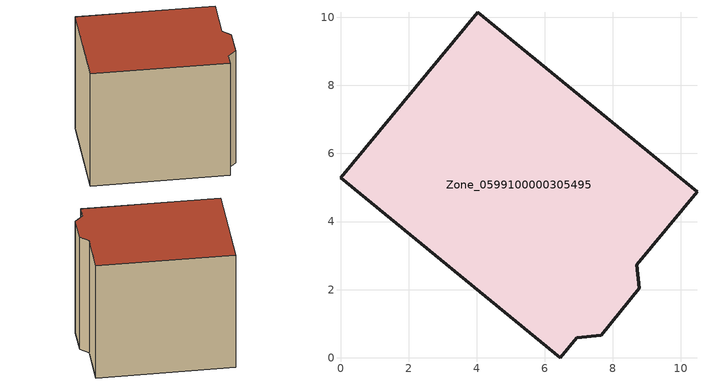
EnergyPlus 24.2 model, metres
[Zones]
Zone_0599100000305495
 floor ground (C_G): 8.7,2.73 8.78,2.04 7.65,0.66 6.94,0.59 6.45,0 0,5.28 4.03,10.14 10.47,4.87 z0
 wall outside (C_F): 6.94,0.59 7.65,0.66 8.78,2.04 8.7,2.73 10.47,4.87 4.03,10.14 0,5.28 6.45,0 6.94,0.59 z0:7.84
 roof outside (C_R): 10.47,4.87 4.03,10.14 0,5.28 6.45,0 6.94,0.59 7.65,0.66 8.78,2.04 8.7,2.73 z7.84
[BUILDING]
Pand.0599100000305495: North Axis=0; Terrain=City; Loads Convergence Tolerance Value=0.04; Temperature Convergence Tolerance Value=0.4; Solar Distribution=FullExterior; Maximum Number of Warmup Days=25; Minimum Number of Warmup Days=1
[Site:Location]
Rotterdam.The.Hague.AP_ZH_NLD Design_Conditions: Latitude=51.96; Longitude=4.45; Time Zone=1; Elevation=-4.5
[SITE:GROUNDTEMPERATURE:BUILDINGSURFACE]
18, 18, 18, 18, 18, 18, 18, 18, 18, 18, 18, 18
[MATERIAL] Thermal Absorptance=0.9; Solar Absorptance=0.7; Visible Absorptance=0.7
Name | Roughness | Thickness | Conductivity | Density | Specific Heat
G.TI.1946 | MediumSmooth | 0.15 | 1 | 540 | 1210
F.TI.1946 | Rough | 0.3 | 0.857143 | 1920 | 840
R.TI.1946 | MediumRough | 0.2 | 0.1 | 1500 | 1000
[CONSTRUCTION]
C_G: G.TI.1946
C_F: F.TI.1946
C_R: R.TI.1946
[ZONE]
Zone_0599100000305495: Type=1; Multiplier=1; Ceiling Height=Autocalculate; Volume=Autocalculate; Floor Area=autocalculate; Part of Total Floor Area=Yes
[ZONEINFILTRATION:DESIGNFLOWRATE]
Infil_Zone_0599100000305495: Zone or ZoneList or Space or SpaceList=Zone_0599100000305495; Schedule=AlwaysOn; Design Flow Rate Calculation Method=Flow/Area; Flow Rate per Floor Area=0.003; Constant Term Coefficient=1; Temperature Term Coefficient=0; Velocity Term Coefficient=0; Velocity Squared Term Coefficient=0
[HVACTEMPLATE:ZONE:IDEALLOADSAIRSYSTEM]
Zone_0599100000305495: Maximum Heating Supply Air Temperature=50; Minimum Cooling Supply Air Temperature=13; Maximum Heating Supply Air Humidity Ratio=0.0156; Minimum Cooling Supply Air Humidity Ratio=0.0077; Heating Limit=NoLimit; Cooling Limit=NoLimit; Dehumidification Control Type=ConstantSensibleHeatRatio; Cooling Sensible Heat Ratio=0.7; Dehumidification Setpoint=60; Humidification Control Type=None; Humidification Setpoint=30; Outdoor Air Method=None; Outdoor Air Flow Rate per Person=0.00944; Outdoor Air Flow Rate per Zone Floor Area=0; Outdoor Air Flow Rate per Zone=0; Demand Controlled Ventilation Type=None; Outdoor Air Economizer Type=NoEconomizer; Heat Recovery Type=None; Sensible Heat Recovery Effectiveness=0.7; Latent Heat Recovery Effectiveness=0.65
[ZONECONTROL:THERMOSTAT]
ThermostatControl_Zone_0599100000305495: Zone or ZoneList=Zone_0599100000305495; Control Type Schedule=DualSetpointControlType; Control 1=Thermostat_Zone_0599100000305495; Temperature Difference Between Cutout And Setpoint=0
[THERMOSTATSETPOINT:DUALSETPOINT]
Thermostat_Zone_0599100000305495: Heating Setpoint Temperature Schedule=HeatingSetpoint_Zone_0599100000305495; Cooling Setpoint Temperature Schedule=CoolingSetpoint_Zone_0599100000305495
[SCHEDULE:COMPACT]
HeatingSetpoint_Zone_0599100000305495: Through: 12/31, For: AllDays, Until: 24:00, 21
CoolingSetpoint_Zone_0599100000305495: Through: 12/31, For: AllDays, Until: 24:00, 24
DualSetpointControlType: Through: 12/31, For: AllDays, Until: 24:00, 4
AlwaysOn: Through: 12/31, For: AllDays, Until: 24:00, 1
